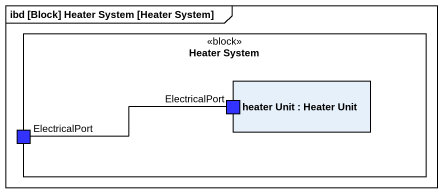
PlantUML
@startuml
mainframe ibd [Block] Heater System [Heater System]
rectangle "Heater System" as Heater_System <<block>> {
  rectangle "heater Unit : Heater Unit" as heater_Unit {
    port "ElectricalPort" as ElectricalPort_2 #3333FF
  }
  port ElectricalPort #3333FF
}
ElectricalPort -right- ElectricalPort_2
@enduml
